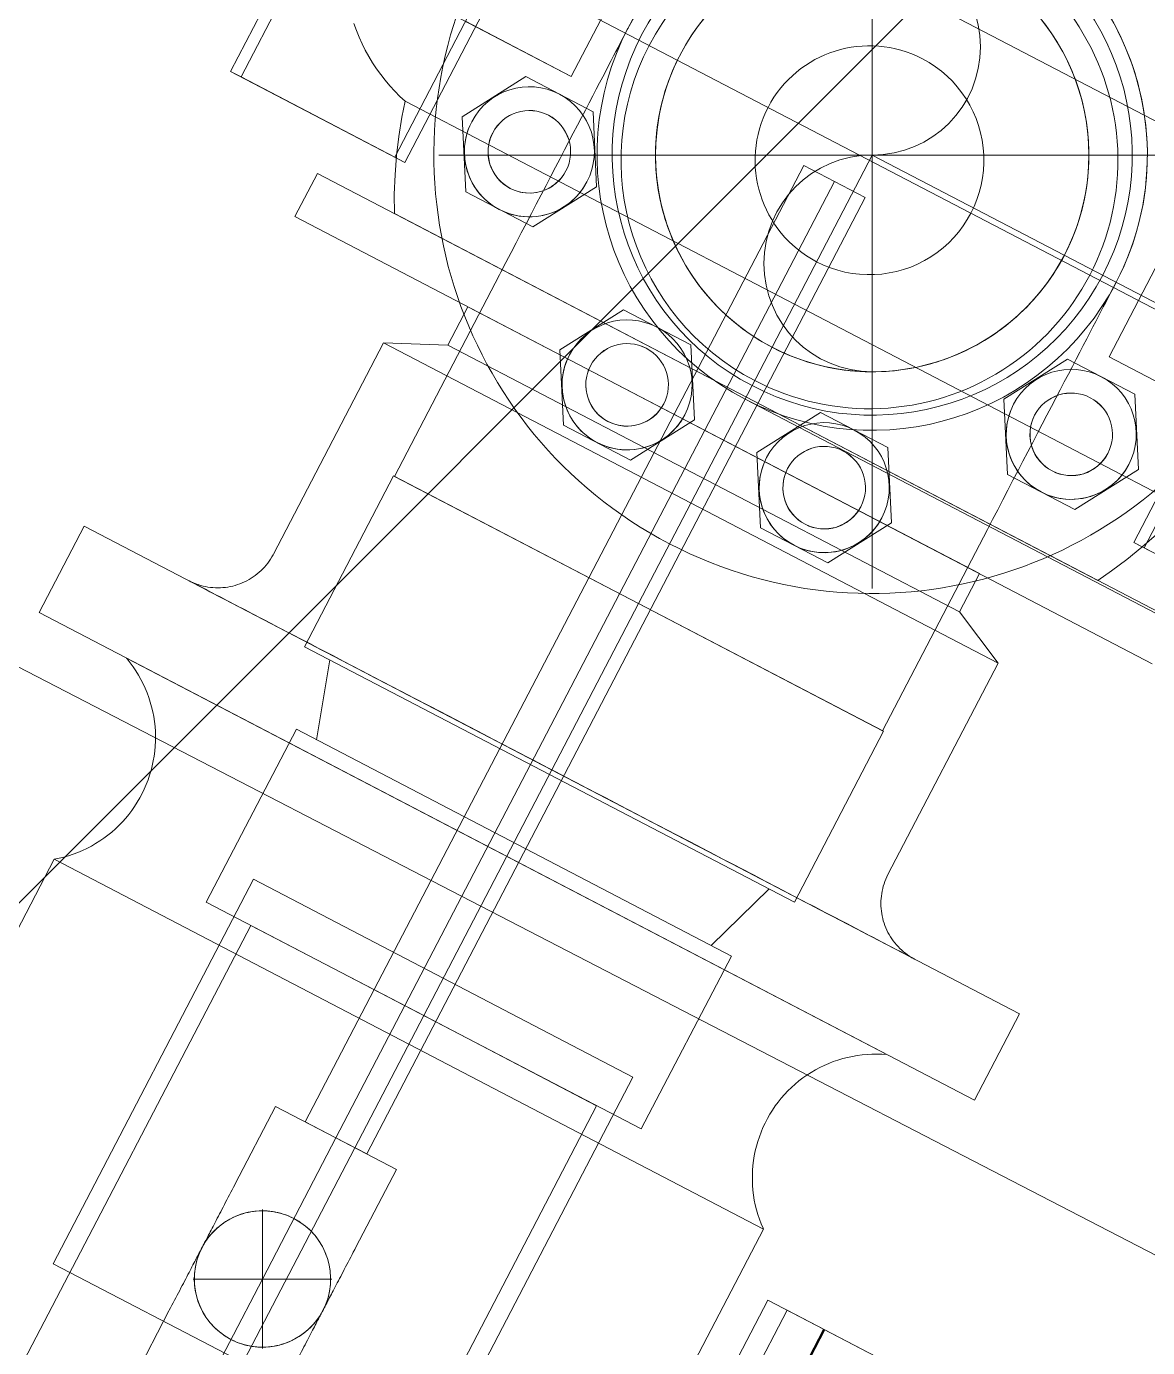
# Model space of a CAD drawing. Header units: metres. Extents: x -207 to 292, y -187 to 169.
# Drawn here: x -47.8455 to -47.5867, y -120.2408 to -119.936 of the extents above; entities that cross this region are included whole.
import ezdxf

# ---------------------------------------------------------------- set-up
doc = ezdxf.new("R2010")
doc.units = ezdxf.units.M
for name, color, linetype, lineweight in [('A-ROOF-PATT', 7, 'Continuous', 9), ('M-EQPM', 7, 'Continuous', 9), ('P-PIPE', 7, 'Continuous', 9), ('P-PIPE-CNTR', 7, 'Continuous', 9)]:
    doc.layers.add(name, color=color, linetype=linetype, lineweight=lineweight)
doc.layers.add('PR10-ARQ-PL-001-Emplazamiento-C-1_dwg', color=7, linetype='Continuous', lineweight=9, true_color=0x767676)

# ---------------------------------------------------------------- blocks, each defined once
blk = doc.blocks.new('Bomba Centrifuga - Horizontal - Bomba Centrifuga - Horizontal-2291615-PLANTA EMPLAZAMIENTO ACTUALIZADO')
at = {"layer": 'M-EQPM'}
for p, q in [((-0.14022, 0.05), (-0.14022, -0.05)), ((-0.14022, -0.05), (-0.14022, 0.05)), ((-0.1375, 0.05), (-0.1375, -0.05)), ((-0.1375, 0.05), (-0.1375, -0.05)), ((-0.0975, 0.05), (-0.0975, -0.05)), ((-0.0975, 0.05), (-0.0975, -0.05)), ((-0.09483, 0.05), (-0.09483, -0.05)), ((-0.09483, 0.05), (-0.09483, -0.05)), ((0.09483, -0.05), (0.09483, 0.05)), ((0.09483, -0.05), (0.09483, 0.05)), ((0.0975, -0.05), (0.0975, 0.05)), ((0.0975, -0.05), (0.0975, 0.05)), ((-0.09505, 0.03854), (0.09505, 0.03854)), ((-0.09505, 0.03854), (0.09505, 0.03854)), ((-0.06998, 0.01467), (-0.06998, -0.01467)), ((0.06998, -0.01467), (0.06998, 0.01467)), ((-0.13274, 0), (0.13274, 0)), ((-0.13274, 0), (0.13274, 0)), ((-0.06998, -0.01467), (-0.11334, -0.01467)), ((-0.0975, -0.01467), (-0.06998, -0.01467)), ((0.11334, -0.01467), (0.06998, -0.01467)), ((0.06998, -0.01467), (0.0975, -0.01467)), ((-0.07926, -0.01956), (-0.08801, -0.03456)), ((-0.08801, -0.03456), (-0.07926, -0.01956)), ((-0.07926, -0.01956), (-0.08801, -0.03456)), ((-0.08801, -0.03456), (-0.07926, -0.01956)), ((-0.06176, -0.01956), (-0.07926, -0.01956)), ((-0.07926, -0.01956), (-0.06176, -0.01956)), ((-0.06176, -0.01956), (-0.07926, -0.01956)), ((-0.07926, -0.01956), (-0.06176, -0.01956)), ((-0.05301, -0.03456), (-0.06176, -0.01956)), ((-0.06176, -0.01956), (-0.05301, -0.03456)), ((-0.05301, -0.03456), (-0.06176, -0.01956)), ((-0.06176, -0.01956), (-0.05301, -0.03456)), ((0.06176, -0.01956), (0.05301, -0.03456)), ((0.05301, -0.03456), (0.06176, -0.01956)), ((0.06176, -0.01956), (0.05301, -0.03456)), ((0.05301, -0.03456), (0.06176, -0.01956)), ((0.07926, -0.01956), (0.06176, -0.01956)), ((0.06176, -0.01956), (0.07926, -0.01956)), ((0.07926, -0.01956), (0.06176, -0.01956)), ((0.06176, -0.01956), (0.07926, -0.01956)), ((0.08801, -0.03456), (0.07926, -0.01956)), ((0.07926, -0.01956), (0.08801, -0.03456)), ((0.08801, -0.03456), (0.07926, -0.01956)), ((0.07926, -0.01956), (0.08801, -0.03456)), ((-0.08801, -0.03456), (-0.07926, -0.04956)), ((-0.07926, -0.04956), (-0.08801, -0.03456)), ((-0.08801, -0.03456), (-0.07926, -0.04956)), ((-0.07926, -0.04956), (-0.08801, -0.03456)), ((-0.06176, -0.04956), (-0.05301, -0.03456)), ((-0.05301, -0.03456), (-0.06176, -0.04956)), ((-0.06176, -0.04956), (-0.05301, -0.03456)), ((-0.05301, -0.03456), (-0.06176, -0.04956)), ((0.05301, -0.03456), (0.06176, -0.04956)), ((0.06176, -0.04956), (0.05301, -0.03456)), ((0.05301, -0.03456), (0.06176, -0.04956)), ((0.06176, -0.04956), (0.05301, -0.03456)), ((0.07926, -0.04956), (0.08801, -0.03456)), ((0.08801, -0.03456), (0.07926, -0.04956)), ((0.07926, -0.04956), (0.08801, -0.03456)), ((0.08801, -0.03456), (0.07926, -0.04956)), ((-0.10131, -0.03746), (0.10131, -0.03746)), ((-0.10131, -0.03746), (0.10131, -0.03746)), ((-0.14022, -0.05), (-0.1375, -0.05)), ((-0.09483, -0.05), (-0.14022, -0.05)), ((-0.1375, -0.05), (-0.0975, -0.05)), ((-0.0975, -0.05), (-0.09483, -0.05)), ((-0.07926, -0.04956), (-0.06176, -0.04956)), ((-0.06176, -0.04956), (-0.07926, -0.04956)), ((-0.07926, -0.04956), (-0.06176, -0.04956)), ((-0.06176, -0.04956), (-0.07926, -0.04956)), ((0.06176, -0.04956), (0.07926, -0.04956)), ((0.07926, -0.04956), (0.06176, -0.04956)), ((0.06176, -0.04956), (0.07926, -0.04956)), ((0.07926, -0.04956), (0.06176, -0.04956)), ((0.14022, -0.05), (0.09483, -0.05)), ((0.09483, -0.05), (0.0975, -0.05)), ((0.0975, -0.05), (0.1375, -0.05)), ((-0.0344, -0.05682), (-0.04315, -0.07182)), ((-0.04315, -0.07182), (-0.0344, -0.05682)), ((-0.0344, -0.05682), (-0.04315, -0.07182)), ((-0.04315, -0.07182), (-0.0344, -0.05682)), ((-0.0169, -0.05682), (-0.0344, -0.05682)), ((-0.0344, -0.05682), (-0.0169, -0.05682)), ((-0.0169, -0.05682), (-0.0344, -0.05682)), ((-0.0344, -0.05682), (-0.0169, -0.05682)), ((-0.00815, -0.07182), (-0.0169, -0.05682)), ((-0.0169, -0.05682), (-0.00815, -0.07182)), ((-0.00815, -0.07182), (-0.0169, -0.05682)), ((-0.0169, -0.05682), (-0.00815, -0.07182)), ((0.0169, -0.05682), (0.00815, -0.07182)), ((0.00815, -0.07182), (0.0169, -0.05682)), ((0.0169, -0.05682), (0.00815, -0.07182)), ((0.00815, -0.07182), (0.0169, -0.05682)), ((0.0344, -0.05682), (0.0169, -0.05682)), ((0.0169, -0.05682), (0.0344, -0.05682)), ((0.0344, -0.05682), (0.0169, -0.05682)), ((0.0169, -0.05682), (0.0344, -0.05682)), ((0.04315, -0.07182), (0.0344, -0.05682)), ((0.0344, -0.05682), (0.04315, -0.07182)), ((0.04315, -0.07182), (0.0344, -0.05682)), ((0.0344, -0.05682), (0.04315, -0.07182)), ((-0.11156, -0.06158), (-0.11156, -0.07283)), ((-0.11156, -0.06158), (0.11156, -0.06158)), ((-0.11156, -0.06158), (0.11156, -0.06158)), ((-0.09156, -0.06158), (0.09156, -0.06158)), ((-0.09156, -0.06158), (0.09156, -0.06158)), ((-0.11156, -0.07283), (0.11156, -0.07283)), ((-0.11156, -0.07283), (0.11156, -0.07283)), ((-0.06656, -0.07283), (-0.06656, -0.08283)), ((-0.06656, -0.07283), (0.06656, -0.07283)), ((-0.06656, -0.07283), (0.06656, -0.07283)), ((-0.04315, -0.07182), (-0.0344, -0.08682)), ((-0.0344, -0.08682), (-0.04315, -0.07182)), ((-0.04315, -0.07182), (-0.0344, -0.08682)), ((-0.0344, -0.08682), (-0.04315, -0.07182)), ((-0.0169, -0.08682), (-0.00815, -0.07182)), ((-0.00815, -0.07182), (-0.0169, -0.08682)), ((-0.0169, -0.08682), (-0.00815, -0.07182)), ((-0.00815, -0.07182), (-0.0169, -0.08682)), ((0.00815, -0.07182), (0.0169, -0.08682)), ((0.0169, -0.08682), (0.00815, -0.07182)), ((0.00815, -0.07182), (0.0169, -0.08682)), ((0.0169, -0.08682), (0.00815, -0.07182)), ((0.0344, -0.08682), (0.04315, -0.07182)), ((0.04315, -0.07182), (0.0344, -0.08682)), ((0.0344, -0.08682), (0.04315, -0.07182)), ((0.04315, -0.07182), (0.0344, -0.08682)), ((0.06656, -0.08283), (0.06656, -0.07283)), ((-0.06656, -0.08283), (-0.07996, -0.08918)), ((-0.06656, -0.08283), (0.06656, -0.08283)), ((-0.06656, -0.08283), (0.06656, -0.08283)), ((0.07996, -0.08918), (0.06656, -0.08283)), ((-0.0344, -0.08682), (-0.0169, -0.08682)), ((-0.0169, -0.08682), (-0.0344, -0.08682)), ((-0.0344, -0.08682), (-0.0169, -0.08682)), ((-0.0169, -0.08682), (-0.0344, -0.08682)), ((0.0169, -0.08682), (0.0344, -0.08682)), ((0.0344, -0.08682), (0.0169, -0.08682)), ((0.0169, -0.08682), (0.0344, -0.08682)), ((0.0344, -0.08682), (0.0169, -0.08682)), ((-0.07996, -0.08918), (-0.07996, -0.14418)), ((-0.07996, -0.08918), (0.07996, -0.08918)), ((-0.07996, -0.08918), (0.07996, -0.08918)), ((0.07996, -0.14418), (0.07996, -0.08918)), ((-0.12172, -0.15862), (-0.12172, -0.18112)), ((-0.12172, -0.15862), (0.12172, -0.15862)), ((-0.12172, -0.15862), (0.12172, -0.15862)), ((0.12172, -0.18112), (0.12172, -0.15862)), ((-0.12172, -0.18112), (0.12172, -0.18112)), ((-0.12172, -0.18112), (0.12172, -0.18112)), ((-0.09891, -0.18112), (0.09891, -0.18112)), ((-0.09891, -0.18112), (0.09891, -0.18112)), ((0, -0.21283), (-0.04937, -0.21283)), ((-0.04937, -0.21283), (-0.04937, -0.31283)), ((-0.04937, -0.31283), (-0.04937, -0.21283)), ((-0.04937, -0.21283), (0, -0.21283)), ((0.04937, -0.21283), (0, -0.21283)), ((0, -0.21283), (0.04937, -0.21283)), ((0.04937, -0.31283), (0.04937, -0.21283)), ((0.04937, -0.21283), (0.04937, -0.31283)), ((-0.09229, -0.22998), (-0.09229, -0.41498)), ((-0.09229, -0.22998), (0.09229, -0.22998)), ((-0.09229, -0.22998), (0.09229, -0.22998)), ((0.09229, -0.41498), (0.09229, -0.22998)), ((-0.04937, -0.31283), (0, -0.31283)), ((0, -0.31283), (-0.04937, -0.31283))]:
    blk.add_line(p, q, dxfattribs=at)
at = {"layer": 'M-EQPM', "flags": 128}
for points in [[(-0.10131, -0.03746), (-0.10292, -0.03702), (-0.10451, -0.03651), (-0.10609, -0.03594), (-0.10763, -0.03531), (-0.10915, -0.03462), (-0.11064, -0.03387), (-0.1121, -0.03306), (-0.11353, -0.03219), (-0.11492, -0.03126), (-0.11627, -0.03028), (-0.11758, -0.02925), (-0.11885, -0.02816), (-0.12008, -0.02703)], [(-0.09156, -0.06158), (-0.09363, -0.05762), (-0.09553, -0.05359), (-0.09727, -0.04949), (-0.09884, -0.04532), (-0.10025, -0.04109), (-0.10131, -0.03746)], [(0.10131, -0.03746), (0.10005, -0.04173), (0.09862, -0.04595), (0.09702, -0.05011), (0.09525, -0.05421), (0.09333, -0.05822), (0.09156, -0.06158)], [(-0.09441, -0.15862), (-0.09383, -0.15861), (-0.09325, -0.15858), (-0.09268, -0.15852), (-0.09211, -0.15844), (-0.09154, -0.15834), (-0.09098, -0.15821), (-0.09042, -0.15806), (-0.08986, -0.15789), (-0.08932, -0.1577), (-0.08878, -0.15748), (-0.08826, -0.15725), (-0.08774, -0.15699), (-0.08723, -0.15672), (-0.08674, -0.15642), (-0.08625, -0.1561), (-0.08578, -0.15577), (-0.08533, -0.15541), (-0.08488, -0.15504), (-0.08446, -0.15465), (-0.08405, -0.15424), (-0.08365, -0.15382), (-0.08328, -0.15338), (-0.08292, -0.15293), (-0.08258, -0.15246), (-0.08225, -0.15198), (-0.08195, -0.15149), (-0.08167, -0.15099), (-0.08141, -0.15047), (-0.08117, -0.14995), (-0.08095, -0.14941), (-0.08075, -0.14887), (-0.08057, -0.14832), (-0.08042, -0.14776), (-0.08028, -0.1472), (-0.08017, -0.14663), (-0.08009, -0.14606), (-0.08002, -0.14549), (-0.07998, -0.14491), (-0.07996, -0.14434), (-0.07996, -0.14418)], [(0.07996, -0.14418), (0.07997, -0.14476), (0.08001, -0.14533), (0.08007, -0.14591), (0.08015, -0.14648), (0.08025, -0.14705), (0.08038, -0.14761), (0.08053, -0.14817), (0.0807, -0.14872), (0.08089, -0.14927), (0.0811, -0.1498), (0.08134, -0.15033), (0.0816, -0.15085), (0.08187, -0.15136), (0.08217, -0.15185), (0.08249, -0.15234), (0.08282, -0.15281), (0.08318, -0.15326), (0.08355, -0.1537), (0.08394, -0.15413), (0.08434, -0.15454), (0.08477, -0.15494), (0.0852, -0.15531), (0.08566, -0.15567), (0.08612, -0.15601), (0.0866, -0.15633), (0.0871, -0.15664), (0.0876, -0.15692), (0.08812, -0.15718), (0.08864, -0.15742), (0.08917, -0.15764), (0.08972, -0.15784), (0.09027, -0.15802), (0.09082, -0.15817), (0.09139, -0.1583), (0.09195, -0.15841), (0.09252, -0.1585), (0.0931, -0.15856), (0.09368, -0.15861), (0.09425, -0.15862), (0.09441, -0.15862)], [(0.09441, -0.15862), (0.09433, -0.15862), (0.09411, -0.15862), (0.09373, -0.15862), (0.0932, -0.15862), (0.09253, -0.15862), (0.0917, -0.15862), (0.09073, -0.15862), (0.08962, -0.15862), (0.08836, -0.15862), (0.08696, -0.15862), (0.08542, -0.15862), (0.08374, -0.15862), (0.08193, -0.15862), (0.07999, -0.15862), (0.07792, -0.15862), (0.07572, -0.15862), (0.07341, -0.15862), (0.07098, -0.15862), (0.06843, -0.15862), (0.06578, -0.15862), (0.06301, -0.15862), (0.06015, -0.15862), (0.05719, -0.15862), (0.05415, -0.15862), (0.05101, -0.15862), (0.04779, -0.15862), (0.0445, -0.15862), (0.04113, -0.15862), (0.0377, -0.15862), (0.03421, -0.15862), (0.03066, -0.15862), (0.02707, -0.15862), (0.02343, -0.15862), (0.01975, -0.15862), (0.01605, -0.15862), (0.01231, -0.15862), (0.00856, -0.15862), (0.00479, -0.15862), (0.00102, -0.15862), (-0.00276, -0.15862), (-0.00653, -0.15862), (-0.01029, -0.15862), (-0.01403, -0.15862), (-0.01776, -0.15862), (-0.02145, -0.15862), (-0.02511, -0.15862), (-0.02873, -0.15862), (-0.0323, -0.15862), (-0.03582, -0.15862), (-0.03929, -0.15862), (-0.04269, -0.15862), (-0.04602, -0.15862), (-0.04928, -0.15862), (-0.05246, -0.15862), (-0.05556, -0.15862), (-0.05857, -0.15862), (-0.06148, -0.15862), (-0.0643, -0.15862), (-0.06701, -0.15862), (-0.06962, -0.15862), (-0.07211, -0.15862), (-0.07449, -0.15862), (-0.07675, -0.15862), (-0.07889, -0.15862), (-0.0809, -0.15862), (-0.08278, -0.15862), (-0.08453, -0.15862), (-0.08614, -0.15862), (-0.08762, -0.15862), (-0.08895, -0.15862), (-0.09015, -0.15862), (-0.0912, -0.15862), (-0.0921, -0.15862), (-0.09286, -0.15862), (-0.09346, -0.15862), (-0.09392, -0.15862), (-0.09423, -0.15862), (-0.09439, -0.15862), (-0.09441, -0.15862)], [(-0.09441, -0.15862), (-0.09433, -0.15862), (-0.09411, -0.15862), (-0.09373, -0.15862), (-0.0932, -0.15862), (-0.09253, -0.15862), (-0.0917, -0.15862), (-0.09073, -0.15862), (-0.08962, -0.15862), (-0.08836, -0.15862), (-0.08696, -0.15862), (-0.08542, -0.15862), (-0.08374, -0.15862), (-0.08193, -0.15862), (-0.07999, -0.15862), (-0.07792, -0.15862), (-0.07572, -0.15862), (-0.07341, -0.15862), (-0.07098, -0.15862), (-0.06843, -0.15862), (-0.06578, -0.15862), (-0.06301, -0.15862), (-0.06015, -0.15862), (-0.05719, -0.15862), (-0.05415, -0.15862), (-0.05101, -0.15862), (-0.04779, -0.15862), (-0.0445, -0.15862), (-0.04113, -0.15862), (-0.0377, -0.15862), (-0.03421, -0.15862), (-0.03066, -0.15862), (-0.02707, -0.15862), (-0.02343, -0.15862), (-0.01975, -0.15862), (-0.01605, -0.15862), (-0.01231, -0.15862), (-0.00856, -0.15862), (-0.00479, -0.15862), (-0.00102, -0.15862), (0.00276, -0.15862), (0.00653, -0.15862), (0.01029, -0.15862), (0.01403, -0.15862), (0.01776, -0.15862), (0.02145, -0.15862), (0.02511, -0.15862), (0.02873, -0.15862), (0.0323, -0.15862), (0.03582, -0.15862), (0.03929, -0.15862), (0.04269, -0.15862), (0.04602, -0.15862), (0.04928, -0.15862), (0.05246, -0.15862), (0.05556, -0.15862), (0.05857, -0.15862), (0.06148, -0.15862), (0.0643, -0.15862), (0.06701, -0.15862), (0.06962, -0.15862), (0.07211, -0.15862), (0.07449, -0.15862), (0.07675, -0.15862), (0.07889, -0.15862), (0.0809, -0.15862), (0.08278, -0.15862), (0.08453, -0.15862), (0.08614, -0.15862), (0.08762, -0.15862), (0.08895, -0.15862), (0.09015, -0.15862), (0.0912, -0.15862), (0.0921, -0.15862), (0.09286, -0.15862), (0.09346, -0.15862), (0.09392, -0.15862), (0.09423, -0.15862), (0.09439, -0.15862), (0.09441, -0.15862)], [(-0.09229, -0.22998), (-0.0914, -0.22926), (-0.09055, -0.22851), (-0.08972, -0.22772), (-0.08893, -0.2269), (-0.08817, -0.22605), (-0.08744, -0.22517), (-0.08675, -0.22426), (-0.0861, -0.22332), (-0.08549, -0.22236), (-0.08491, -0.22138), (-0.08438, -0.22037), (-0.08388, -0.21934), (-0.08343, -0.21829), (-0.08302, -0.21723), (-0.08265, -0.21615), (-0.08232, -0.21506), (-0.08204, -0.21395), (-0.08181, -0.21283), (-0.08161, -0.21171), (-0.08147, -0.21058), (-0.08137, -0.20944), (-0.08131, -0.2083), (-0.0813, -0.20716), (-0.08134, -0.20602), (-0.08142, -0.20488), (-0.08155, -0.20375), (-0.08172, -0.20262), (-0.08194, -0.2015), (-0.0822, -0.20039), (-0.0825, -0.19929), (-0.08285, -0.1982), (-0.08325, -0.19713), (-0.08368, -0.19607), (-0.08416, -0.19504), (-0.08468, -0.19402), (-0.08523, -0.19303), (-0.08583, -0.19205), (-0.08647, -0.19111), (-0.08714, -0.19019), (-0.08785, -0.18929), (-0.0886, -0.18843), (-0.08938, -0.18759), (-0.09019, -0.18679), (-0.09103, -0.18602), (-0.0919, -0.18529), (-0.09281, -0.18459), (-0.09374, -0.18393), (-0.09469, -0.1833), (-0.09567, -0.18272), (-0.09667, -0.18217), (-0.09769, -0.18166), (-0.09874, -0.1812), (-0.09891, -0.18112)], [(0.09891, -0.18112), (0.09787, -0.18158), (0.09684, -0.18208), (0.09584, -0.18262), (0.09485, -0.1832), (0.0939, -0.18382), (0.09296, -0.18447), (0.09206, -0.18517), (0.09118, -0.1859), (0.09033, -0.18666), (0.08951, -0.18746), (0.08873, -0.18828), (0.08798, -0.18914), (0.08726, -0.19003), (0.08658, -0.19095), (0.08594, -0.19189), (0.08533, -0.19286), (0.08477, -0.19385), (0.08424, -0.19486), (0.08376, -0.1959), (0.08332, -0.19695), (0.08292, -0.19802), (0.08256, -0.1991), (0.08225, -0.2002), (0.08198, -0.20131), (0.08175, -0.20243), (0.08157, -0.20355), (0.08144, -0.20469), (0.08135, -0.20583), (0.0813, -0.20697), (0.08131, -0.20811), (0.08135, -0.20925), (0.08145, -0.21038), (0.08159, -0.21152), (0.08177, -0.21264), (0.082, -0.21376), (0.08227, -0.21487), (0.08259, -0.21597), (0.08295, -0.21705), (0.08335, -0.21811), (0.0838, -0.21917), (0.08429, -0.2202), (0.08482, -0.22121), (0.08539, -0.2222), (0.08599, -0.22316), (0.08664, -0.2241), (0.08732, -0.22502), (0.08804, -0.2259), (0.0888, -0.22676), (0.08958, -0.22759), (0.0904, -0.22838), (0.09126, -0.22914), (0.09214, -0.22987), (0.09229, -0.22998)]]:
    blk.add_lwpolyline(points, dxfattribs=at)
at = {"layer": 'M-EQPM'}
for centre, radius, start, end in [((0, 0.00135), 0.10114, 360, 180), ((0, 0.00135), 0.10114, 0, 180), ((0, 0.00135), 0.10114, 360, 180), ((0, 0.00135), 0.10114, 0, 180), ((0, 0.00135), 0.06, 360, 180), ((0, 0.00135), 0.06, 0, 180), ((0, 0.00135), 0.06, 360, 180), ((0, 0.00135), 0.06, 0, 180), ((0, 0), 0.05733, 90, 270), ((0, 0), 0.05733, 270, 90), ((0, 0.00135), 0.05, 360, 180), ((0, 0.00135), 0.05, 0, 180), ((0, 0.00135), 0.05, 0, 180), ((0, 0.00135), 0.05, 0, 180), ((0, 0.00135), 0.05, 0, 180), ((0, 0.00135), 0.05, 0, 180), ((0, 0), 0.0264, 90, 270), ((0, 0), 0.0264, 270, 90), ((0, 0.00135), 0.10114, 180, 360), ((0, 0.00135), 0.10114, 180, 360), ((0, 0.00135), 0.10114, 180, 360), ((0, 0.00135), 0.10114, 180, 360), ((0, 0.00135), 0.06, 180, 360), ((0, 0.00135), 0.06, 180, 360), ((0, 0.00135), 0.06, 180, 360), ((0, 0.00135), 0.06, 180, 360), ((0, 0.00135), 0.05, 180, 360), ((0, 0.00135), 0.05, 180, 360), ((0, 0.00135), 0.05, 180, 0), ((0, 0.00135), 0.05, 180, 360), ((0, 0.00135), 0.05, 180, 0), ((0, 0.00135), 0.05, 180, 360), ((-0.07051, -0.03456), 0.015, 0, 180), ((-0.07051, -0.03456), 0.015, 0, 180), ((0.07051, -0.03456), 0.015, 0, 180), ((0.07051, -0.03456), 0.015, 0, 180), ((-0.07051, -0.03456), 0.00952, 0, 180), ((-0.07051, -0.03456), 0.00953, 0, 180), ((-0.07051, -0.03456), 0.00953, 0, 180), ((-0.07051, -0.03456), 0.00952, 0, 180), ((-0.07051, -0.03456), 0.00952, 0, 180), ((-0.07051, -0.03456), 0.00953, 0, 180), ((-0.07051, -0.03456), 0.00952, 0, 180), ((-0.07051, -0.03456), 0.00953, 0, 180), ((0.07051, -0.03456), 0.00952, 0, 180), ((0.07051, -0.03456), 0.00953, 0, 180), ((0.07051, -0.03456), 0.00953, 0, 180), ((0.07051, -0.03456), 0.00952, 0, 180), ((0.07051, -0.03456), 0.00952, 0, 180), ((0.07051, -0.03456), 0.00953, 0, 180), ((0.07051, -0.03456), 0.00952, 0, 180), ((0.07051, -0.03456), 0.00953, 0, 180), ((-0.07051, -0.03456), 0.015, 180, 0), ((-0.07051, -0.03456), 0.015, 180, 360), ((-0.07051, -0.03456), 0.00952, 180, 0), ((-0.07051, -0.03456), 0.00953, 180, 360), ((-0.07051, -0.03456), 0.00953, 180, 360), ((-0.07051, -0.03456), 0.00952, 180, 360), ((-0.07051, -0.03456), 0.00952, 180, 0), ((-0.07051, -0.03456), 0.00953, 180, 360), ((-0.07051, -0.03456), 0.00952, 180, 360), ((-0.07051, -0.03456), 0.00953, 180, 360), ((0.07051, -0.03456), 0.015, 180, 0), ((0.07051, -0.03456), 0.015, 180, 360), ((0.07051, -0.03456), 0.00952, 180, 0), ((0.07051, -0.03456), 0.00953, 180, 360), ((0.07051, -0.03456), 0.00953, 180, 360), ((0.07051, -0.03456), 0.00952, 180, 360), ((0.07051, -0.03456), 0.00952, 180, 0), ((0.07051, -0.03456), 0.00953, 180, 360), ((0.07051, -0.03456), 0.00952, 180, 360), ((0.07051, -0.03456), 0.00953, 180, 360), ((-0.02565, -0.07182), 0.015, 0, 180), ((-0.02565, -0.07182), 0.015, 0, 180), ((0.02565, -0.07182), 0.015, 0, 180), ((0.02565, -0.07182), 0.015, 0, 180), ((-0.02565, -0.07182), 0.00952, 0, 180), ((-0.02565, -0.07182), 0.00953, 0, 180), ((-0.02565, -0.07182), 0.00953, 0, 180), ((-0.02565, -0.07182), 0.00952, 0, 180), ((-0.02565, -0.07182), 0.00952, 0, 180), ((-0.02565, -0.07182), 0.00953, 0, 180), ((-0.02565, -0.07182), 0.00952, 0, 180), ((-0.02565, -0.07182), 0.00953, 360, 180), ((0.02565, -0.07182), 0.00952, 0, 180), ((0.02565, -0.07182), 0.00953, 0, 180), ((0.02565, -0.07182), 0.00953, 0, 180), ((0.02565, -0.07182), 0.00952, 0, 180), ((0.02565, -0.07182), 0.00952, 0, 180), ((0.02565, -0.07182), 0.00953, 0, 180), ((0.02565, -0.07182), 0.00952, 0, 180), ((0.02565, -0.07182), 0.00953, 360, 180), ((-0.02565, -0.07182), 0.015, 180, 0), ((-0.02565, -0.07182), 0.015, 180, 360), ((-0.02565, -0.07182), 0.00952, 180, 0), ((-0.02565, -0.07182), 0.00953, 180, 360), ((-0.02565, -0.07182), 0.00953, 180, 360), ((-0.02565, -0.07182), 0.00952, 180, 360), ((-0.02565, -0.07182), 0.00952, 180, 0), ((-0.02565, -0.07182), 0.00953, 180, 360), ((-0.02565, -0.07182), 0.00952, 180, 360), ((-0.02565, -0.07182), 0.00953, 180, 360), ((0.02565, -0.07182), 0.015, 180, 0), ((0.02565, -0.07182), 0.015, 180, 360), ((0.02565, -0.07182), 0.00952, 180, 0), ((0.02565, -0.07182), 0.00952, 180, 360), ((0.02565, -0.07182), 0.00953, 180, 360), ((0.02565, -0.07182), 0.00952, 180, 360), ((0.02565, -0.07182), 0.00952, 180, 0), ((0.02565, -0.07182), 0.00953, 180, 360), ((0.02565, -0.07182), 0.00952, 180, 360), ((0.02565, -0.07182), 0.00953, 180, 360)]:
    blk.add_arc(centre, radius, start, end, dxfattribs=at)
blk = doc.blocks.new('HDPE - Codo - Codo-2285871-PLANTA EMPLAZAMIENTO ACTUALIZADO')
at = {"layer": 'P-PIPE'}
for p, q in [((-47.7363, -119.99336), (-47.76052, -120.03982)), ((-47.76052, -120.03982), (-47.70421, -120.06918)), ((-47.6479, -120.09853), (-47.62368, -120.05206)), ((-47.70421, -120.06918), (-47.6479, -120.09853))]:
    blk.add_line(p, q, dxfattribs=at)
at = {"layer": 'P-PIPE', "flags": 128}
for points in [[(-47.70658, -119.93634), (-47.7066, -119.93639), (-47.70667, -119.93653), (-47.70679, -119.93675), (-47.70696, -119.93707), (-47.70717, -119.93748), (-47.70743, -119.93798), (-47.70774, -119.93857), (-47.70809, -119.93924), (-47.70848, -119.94), (-47.70892, -119.94085), (-47.70941, -119.94178), (-47.70994, -119.94279), (-47.71051, -119.94388), (-47.71112, -119.94505), (-47.71177, -119.9463), (-47.71246, -119.94763), (-47.71319, -119.94903), (-47.71395, -119.9505), (-47.71476, -119.95203), (-47.71559, -119.95364), (-47.71646, -119.9553), (-47.71736, -119.95703), (-47.71829, -119.95882), (-47.71925, -119.96066), (-47.72024, -119.96255), (-47.72125, -119.9645), (-47.72229, -119.96649), (-47.72335, -119.96852), (-47.72443, -119.97059), (-47.72553, -119.9727), (-47.72665, -119.97484), (-47.72778, -119.97701), (-47.72892, -119.97921), (-47.73008, -119.98143), (-47.73125, -119.98367), (-47.73242, -119.98592), (-47.7336, -119.98819), (-47.73479, -119.99046), (-47.73598, -119.99274), (-47.7363, -119.99336)], [(-47.62368, -120.05206), (-47.62249, -120.04978), (-47.6213, -120.04751), (-47.62012, -120.04524), (-47.61895, -120.04298), (-47.61778, -120.04074), (-47.61662, -120.03851), (-47.61547, -120.03631), (-47.61433, -120.03413), (-47.61321, -120.03198), (-47.61211, -120.02986), (-47.61102, -120.02778), (-47.60996, -120.02573), (-47.60891, -120.02373), (-47.60789, -120.02178), (-47.6069, -120.01987), (-47.60593, -120.01801), (-47.60499, -120.01621), (-47.60408, -120.01447), (-47.60321, -120.01278), (-47.60236, -120.01116), (-47.60155, -120.00961), (-47.60077, -120.00812), (-47.60004, -120.0067), (-47.59933, -120.00536), (-47.59867, -120.00409), (-47.59805, -120.00289), (-47.59747, -120.00178), (-47.59693, -120.00074), (-47.59643, -119.99979), (-47.59598, -119.99892), (-47.59557, -119.99814), (-47.59521, -119.99744), (-47.59489, -119.99683), (-47.59462, -119.99631), (-47.59439, -119.99588), (-47.59421, -119.99554), (-47.59408, -119.99528), (-47.594, -119.99512), (-47.59396, -119.99505)]]:
    blk.add_lwpolyline(points, dxfattribs=at)
at = {"layer": 'P-PIPE'}
for start, end in [(62.4684, 242.4684), (242.4684, 62.4684)]:
    blk.add_arc((-47.65027, -119.9657), 0.0635, start, end, dxfattribs=at)
blk = doc.blocks.new('Valvula con brida - Estandar - Valvula con brida - Estandar-V44-PLANTA EMPLAZAMIENTO ACTUALIZADO')
at = {"layer": 'P-PIPE'}
for p, q in [((-47.67433, -120.22987), (-47.68315, -120.24677)), ((-47.6699, -120.23218), (-47.67871, -120.24908)), ((-47.66133, -120.23664), (-47.67433, -120.22987)), ((-47.6699, -120.23218), (-47.66119, -120.23672)), ((-47.6699, -120.23218), (-47.66147, -120.23657)), ((-47.66147, -120.23657), (-47.67028, -120.25348)), ((-47.66133, -120.23664), (-47.67014, -120.25355)), ((-47.66133, -120.23664), (-47.67014, -120.25355)), ((-47.67, -120.25362), (-47.66119, -120.23672)), ((-47.66147, -120.23657), (-47.61866, -120.25889)), ((-47.45027, -120.34666), (-47.66133, -120.23664)), ((-47.66133, -120.23664), (-47.45208, -120.34572)), ((-47.61985, -120.25827), (-47.66119, -120.23672))]:
    blk.add_line(p, q, dxfattribs=at)
blk = doc.blocks.new('HDPE - Codo - Codo-2292213-PLANTA EMPLAZAMIENTO ACTUALIZADO')
at = {"layer": 'P-PIPE'}
for p, q in [((-47.81256, -120.23239), (-47.8219, -120.2503)), ((-47.79401, -120.26484), (-47.78467, -120.24693)), ((-47.8219, -120.2503), (-47.80795, -120.25757)), ((-47.80795, -120.25757), (-47.79401, -120.26484))]:
    blk.add_line(p, q, dxfattribs=at)
at = {"layer": 'P-PIPE', "flags": 128}
for points in [[(-47.80493, -120.21775), (-47.80495, -120.21779), (-47.80498, -120.21785), (-47.80502, -120.21793), (-47.80508, -120.21803), (-47.80514, -120.21816), (-47.80522, -120.21831), (-47.80531, -120.21849), (-47.80541, -120.21868), (-47.80553, -120.2189), (-47.80565, -120.21914), (-47.80579, -120.2194), (-47.80593, -120.21968), (-47.80609, -120.21998), (-47.80626, -120.2203), (-47.80644, -120.22064), (-47.80662, -120.221), (-47.80682, -120.22138), (-47.80703, -120.22177), (-47.80724, -120.22219), (-47.80746, -120.22261), (-47.8077, -120.22306), (-47.80793, -120.22352), (-47.80818, -120.22399), (-47.80843, -120.22448), (-47.8087, -120.22498), (-47.80896, -120.22549), (-47.80923, -120.22601), (-47.80951, -120.22654), (-47.80979, -120.22708), (-47.81008, -120.22763), (-47.81037, -120.22819), (-47.81067, -120.22876), (-47.81096, -120.22933), (-47.81126, -120.2299), (-47.81156, -120.23048), (-47.81187, -120.23106), (-47.81217, -120.23165), (-47.81248, -120.23223), (-47.81256, -120.23239)], [(-47.78467, -120.24693), (-47.78436, -120.24634), (-47.78406, -120.24576), (-47.78376, -120.24518), (-47.78345, -120.2446), (-47.78315, -120.24402), (-47.78286, -120.24345), (-47.78256, -120.24288), (-47.78227, -120.24232), (-47.78198, -120.24177), (-47.7817, -120.24123), (-47.78142, -120.24069), (-47.78114, -120.24017), (-47.78088, -120.23965), (-47.78061, -120.23915), (-47.78036, -120.23866), (-47.78011, -120.23818), (-47.77987, -120.23772), (-47.77964, -120.23727), (-47.77941, -120.23684), (-47.77919, -120.23642), (-47.77898, -120.23602), (-47.77878, -120.23564), (-47.77859, -120.23528), (-47.77841, -120.23493), (-47.77824, -120.2346), (-47.77808, -120.2343), (-47.77794, -120.23401), (-47.7778, -120.23374), (-47.77767, -120.2335), (-47.77755, -120.23328), (-47.77745, -120.23308), (-47.77735, -120.2329), (-47.77727, -120.23274), (-47.7772, -120.23261), (-47.77715, -120.23249), (-47.7771, -120.23241), (-47.77707, -120.23234), (-47.77704, -120.2323), (-47.77703, -120.23228)]]:
    blk.add_lwpolyline(points, dxfattribs=at)
at = {"layer": 'P-PIPE'}
for start, end in [(62.4684, 242.4684), (242.4684, 62.4684)]:
    blk.add_arc((-47.79098, -120.22501), 0.01573, start, end, dxfattribs=at)
blk = doc.blocks.new('HDPE - Codo - Codo-V46-PLANTA EMPLAZAMIENTO ACTUALIZADO')
at = {"layer": 'P-PIPE'}
for p, q in [((-47.78795, -120.18518), (-47.79729, -120.20309)), ((-47.77401, -120.19245), (-47.78795, -120.18518)), ((-47.76006, -120.19972), (-47.77401, -120.19245)), ((-47.7694, -120.21763), (-47.76006, -120.19972))]:
    blk.add_line(p, q, dxfattribs=at)
at = {"layer": 'P-PIPE', "flags": 128}
for points in [[(-47.80492, -120.21773), (-47.8049, -120.2177), (-47.80487, -120.21764), (-47.80483, -120.21756), (-47.80477, -120.21745), (-47.80471, -120.21732), (-47.80463, -120.21717), (-47.80454, -120.217), (-47.80444, -120.2168), (-47.80432, -120.21659), (-47.8042, -120.21635), (-47.80406, -120.21609), (-47.80392, -120.21581), (-47.80376, -120.2155), (-47.80359, -120.21518), (-47.80341, -120.21484), (-47.80323, -120.21448), (-47.80303, -120.21411), (-47.80282, -120.21371), (-47.80261, -120.2133), (-47.80239, -120.21287), (-47.80215, -120.21243), (-47.80191, -120.21197), (-47.80167, -120.21149), (-47.80141, -120.21101), (-47.80115, -120.21051), (-47.80089, -120.21), (-47.80062, -120.20948), (-47.80034, -120.20894), (-47.80006, -120.2084), (-47.79977, -120.20785), (-47.79948, -120.20729), (-47.79918, -120.20673), (-47.79889, -120.20616), (-47.79859, -120.20558), (-47.79828, -120.205), (-47.79798, -120.20442), (-47.79768, -120.20384), (-47.79737, -120.20325), (-47.79729, -120.20309)], [(-47.80492, -120.21774), (-47.80462, -120.21719), (-47.8043, -120.21665), (-47.80395, -120.21613), (-47.80359, -120.21561), (-47.8032, -120.21512), (-47.8028, -120.21464), (-47.80237, -120.21417), (-47.80193, -120.21372), (-47.80147, -120.2133), (-47.80099, -120.21289), (-47.8005, -120.2125), (-47.79999, -120.21212), (-47.79947, -120.21177), (-47.79893, -120.21145), (-47.79838, -120.21114), (-47.79782, -120.21085), (-47.79725, -120.21059), (-47.79667, -120.21035), (-47.79608, -120.21014), (-47.79548, -120.20994), (-47.79487, -120.20978), (-47.79426, -120.20963), (-47.79364, -120.20951), (-47.79302, -120.20942), (-47.7924, -120.20935), (-47.79177, -120.20931), (-47.79114, -120.20929), (-47.79051, -120.20929), (-47.78988, -120.20932), (-47.78926, -120.20938), (-47.78863, -120.20946), (-47.78801, -120.20957), (-47.7874, -120.2097), (-47.78679, -120.20985), (-47.78619, -120.21003), (-47.78559, -120.21024), (-47.785, -120.21046), (-47.78443, -120.21072), (-47.78386, -120.21099), (-47.78371, -120.21107)], [(-47.78371, -120.21107), (-47.78316, -120.21137), (-47.78262, -120.21169), (-47.78209, -120.21204), (-47.78158, -120.2124), (-47.78108, -120.21279), (-47.7806, -120.21319), (-47.78014, -120.21362), (-47.77969, -120.21406), (-47.77926, -120.21452), (-47.77885, -120.215), (-47.77846, -120.21549), (-47.77809, -120.216), (-47.77774, -120.21652), (-47.77741, -120.21706), (-47.77711, -120.21761), (-47.77682, -120.21817), (-47.77656, -120.21874), (-47.77632, -120.21932), (-47.7761, -120.21991), (-47.77591, -120.22051), (-47.77574, -120.22112), (-47.7756, -120.22173), (-47.77548, -120.22235), (-47.77539, -120.22297), (-47.77532, -120.22359), (-47.77527, -120.22422), (-47.77525, -120.22485), (-47.77526, -120.22548), (-47.77529, -120.22611), (-47.77535, -120.22673), (-47.77543, -120.22736), (-47.77554, -120.22798), (-47.77567, -120.22859), (-47.77582, -120.2292), (-47.776, -120.2298), (-47.77621, -120.2304), (-47.77643, -120.23099), (-47.77668, -120.23156), (-47.77696, -120.23213), (-47.77703, -120.23228)], [(-47.79825, -120.23896), (-47.7988, -120.23866), (-47.79934, -120.23833), (-47.79987, -120.23799), (-47.80038, -120.23762), (-47.80087, -120.23723), (-47.80136, -120.23683), (-47.80182, -120.2364), (-47.80227, -120.23596), (-47.8027, -120.2355), (-47.80311, -120.23503), (-47.8035, -120.23453), (-47.80387, -120.23402), (-47.80422, -120.2335), (-47.80455, -120.23297), (-47.80485, -120.23242), (-47.80514, -120.23186), (-47.8054, -120.23128), (-47.80564, -120.2307), (-47.80586, -120.23011), (-47.80605, -120.22951), (-47.80622, -120.22891), (-47.80636, -120.22829), (-47.80648, -120.22768), (-47.80657, -120.22705), (-47.80664, -120.22643), (-47.80669, -120.2258), (-47.8067, -120.22517), (-47.8067, -120.22454), (-47.80667, -120.22392), (-47.80661, -120.22329), (-47.80653, -120.22267), (-47.80642, -120.22205), (-47.80629, -120.22143), (-47.80614, -120.22082), (-47.80596, -120.22022), (-47.80575, -120.21962), (-47.80553, -120.21904), (-47.80528, -120.21846), (-47.805, -120.21789), (-47.80492, -120.21774)], [(-47.7694, -120.21763), (-47.7697, -120.21822), (-47.77001, -120.2188), (-47.77031, -120.21939), (-47.77061, -120.21997), (-47.77092, -120.22054), (-47.77121, -120.22111), (-47.77151, -120.22168), (-47.7718, -120.22224), (-47.77209, -120.22279), (-47.77237, -120.22334), (-47.77265, -120.22387), (-47.77292, -120.2244), (-47.77319, -120.22491), (-47.77345, -120.22541), (-47.77371, -120.2259), (-47.77396, -120.22638), (-47.7742, -120.22684), (-47.77443, -120.22729), (-47.77466, -120.22772), (-47.77488, -120.22814), (-47.77508, -120.22854), (-47.77528, -120.22892), (-47.77547, -120.22929), (-47.77565, -120.22963), (-47.77582, -120.22996), (-47.77598, -120.23027), (-47.77613, -120.23055), (-47.77627, -120.23082), (-47.7764, -120.23106), (-47.77652, -120.23129), (-47.77662, -120.23149), (-47.77671, -120.23167), (-47.7768, -120.23182), (-47.77687, -120.23196), (-47.77692, -120.23207), (-47.77697, -120.23216), (-47.777, -120.23222), (-47.77702, -120.23226), (-47.77703, -120.23228)], [(-47.77703, -120.23228), (-47.77734, -120.23283), (-47.77766, -120.23337), (-47.778, -120.2339), (-47.77837, -120.23441), (-47.77876, -120.23491), (-47.77916, -120.23539), (-47.77959, -120.23585), (-47.78003, -120.2363), (-47.78049, -120.23673), (-47.78097, -120.23714), (-47.78146, -120.23753), (-47.78197, -120.2379), (-47.78249, -120.23825), (-47.78303, -120.23858), (-47.78357, -120.23889), (-47.78414, -120.23917), (-47.78471, -120.23943), (-47.78529, -120.23967), (-47.78588, -120.23989), (-47.78648, -120.24008), (-47.78708, -120.24025), (-47.7877, -120.24039), (-47.78831, -120.24051), (-47.78894, -120.2406), (-47.78956, -120.24067), (-47.79019, -120.24072), (-47.79082, -120.24074), (-47.79145, -120.24073), (-47.79207, -120.2407), (-47.7927, -120.24064), (-47.79333, -120.24056), (-47.79395, -120.24046), (-47.79456, -120.24032), (-47.79517, -120.24017), (-47.79577, -120.23999), (-47.79637, -120.23979), (-47.79695, -120.23956), (-47.79753, -120.23931), (-47.7981, -120.23903), (-47.79825, -120.23896)]]:
    blk.add_lwpolyline(points, dxfattribs=at)
at = {"layer": 'P-PIPE'}
for start, end in [(62.4684, 242.4684), (242.4684, 62.4684)]:
    blk.add_arc((-47.79098, -120.22501), 0.01573, start, end, dxfattribs=at)
blk = doc.blocks.new('YADRAN_LASQUEMAS_ARQ_MO_003_ESTANQUE CABECERA_rvt-1-PLANTA EMPLAZAMIENTO ACTUALIZADO')
at = {"layer": 'A-ROOF-PATT', "true_color": 0x008040}
h = blk.add_hatch(dxfattribs=at)
h.set_pattern_fill('FP_31', color=116, style=0, pattern_type=2)
h.set_pattern_definition([(152.653, (-52.507, -103.883), (-0.1607824, -0.310884), [])])
h.paths.add_polyline_path([(-48.31353, -124.1428), (-40.92713, -109.86064), (-43.26069, -108.65377), (-50.6471, -122.93594)])
at = {"layer": 'P-PIPE'}
for p, q in [((-47.66607, -119.96807), (-47.7811, -120.18875)), ((-47.65897, -119.97177), (-47.66607, -119.96807)), ((-47.65897, -119.97177), (-47.66607, -119.96807)), ((-47.65188, -119.97547), (-47.65897, -119.97177)), ((-47.65188, -119.97547), (-47.65897, -119.97177)), ((-47.76691, -120.19615), (-47.65188, -119.97547)), ((-47.67962, -120.02201), (-47.58108, -120.07337)), ((-47.67962, -120.02201), (-47.58108, -120.07337)), ((-47.76074, -120.03971), (-47.78129, -120.07912)), ((-47.70421, -120.06918), (-47.76074, -120.03971)), ((-47.64768, -120.09865), (-47.70421, -120.06918)), ((-47.78129, -120.07912), (-47.72476, -120.10859)), ((-47.77543, -120.08218), (-47.7785, -120.1006)), ((-47.78315, -120.09817), (-47.80395, -120.13807)), ((-47.68277, -120.15049), (-47.78315, -120.09817)), ((-47.68277, -120.15049), (-47.78315, -120.09817)), ((-47.66822, -120.13806), (-47.64768, -120.09865)), ((-47.72476, -120.10859), (-47.66822, -120.13806)), ((-47.68743, -120.14807), (-47.67408, -120.13501)), ((-47.80395, -120.13807), (-47.70357, -120.1904)), ((-47.80395, -120.13807), (-47.70357, -120.1904)), ((-47.79367, -120.14344), (-48.29759, -121.11016)), ((-47.75376, -120.16424), (-47.79367, -120.14344)), ((-47.75376, -120.16424), (-47.79367, -120.14344)), ((-47.70357, -120.1904), (-47.68277, -120.15049)), ((-47.71386, -120.18504), (-47.75376, -120.16424)), ((-47.71386, -120.18504), (-47.75376, -120.16424)), ((-48.21778, -121.15176), (-47.71386, -120.18504)), ((-47.7811, -120.18875), (-47.77401, -120.19245)), ((-47.7811, -120.18875), (-47.77401, -120.19245)), ((-47.77401, -120.19245), (-47.76691, -120.19615)), ((-47.77401, -120.19245), (-47.76691, -120.19615))]:
    blk.add_line(p, q, dxfattribs=at)
for start, end in [(332.4684, 152.4684), (332.4684, 152.4684), (332.4684, 152.4684), (332.4684, 152.4684), (152.4684, 332.4684), (152.4684, 332.4684), (152.4684, 332.4684), (152.4684, 332.4684)]:
    blk.add_arc((-47.65027, -119.9657), 0.0635, start, end, dxfattribs=at)
at = {"layer": 'P-PIPE', "color": 96, "true_color": 0x007f00}
for centre, radius, start, end in [((-47.65027, -119.9657), 0.05, 0, 180), ((-47.65027, -119.9407), 0.025, 270, 90), ((-47.65027, -119.9657), 0.05, 180, 0), ((-47.65027, -119.9907), 0.025, 90, 270)]:
    blk.add_arc(centre, radius, start, end, dxfattribs=at)
at = {"layer": 'P-PIPE-CNTR'}
for p, q in [((-47.65027, -120.0657), (-47.65027, -119.8657)), ((-47.65027, -120.0657), (-47.65027, -119.8657)), ((-47.65027, -120.0657), (-47.65027, -119.8657)), ((-47.75027, -119.9657), (-47.55027, -119.9657)), ((-47.75027, -119.9657), (-47.55027, -119.9657)), ((-47.75027, -119.9657), (-47.55027, -119.9657)), ((-47.67999, -120.02271), (-47.65027, -119.9657)), ((-47.55173, -120.01706), (-47.65027, -119.9657)), ((-47.55173, -120.01706), (-47.65027, -119.9657)), ((-47.77401, -120.19245), (-47.65897, -119.97177)), ((-47.77401, -120.19245), (-47.65897, -119.97177)), ((-47.67999, -120.02271), (-47.70421, -120.06918)), ((-47.75376, -120.16424), (-47.70421, -120.06918)), ((-47.75376, -120.16424), (-48.25768, -121.13096)), ((-47.75376, -120.16424), (-48.25768, -121.13096)), ((-47.78334, -120.21036), (-47.77401, -120.19245)), ((-47.79098, -120.24101), (-47.79098, -120.20901)), ((-47.79098, -120.22501), (-47.78334, -120.21036)), ((-47.80698, -120.22501), (-47.77498, -120.22501)), ((-47.79098, -120.22501), (-47.79862, -120.23966)), ((-47.80795, -120.25757), (-47.79862, -120.23966))]:
    blk.add_line(p, q, dxfattribs=at)
at = {"layer": 'M-EQPM', "lineweight": 9, "rotation": 332.4683519935969}
blk.add_blockref('Bomba Centrifuga - Horizontal - Bomba Centrifuga - Horizontal-2291615-PLANTA EMPLAZAMIENTO ACTUALIZADO', (-47.65089, -119.96689), dxfattribs=at)
at = {"layer": 'P-PIPE', "lineweight": 9}
for name in ['HDPE - Codo - Codo-2285871-PLANTA EMPLAZAMIENTO ACTUALIZADO', 'Valvula con brida - Estandar - Valvula con brida - Estandar-V44-PLANTA EMPLAZAMIENTO ACTUALIZADO', 'HDPE - Codo - Codo-V46-PLANTA EMPLAZAMIENTO ACTUALIZADO', 'HDPE - Codo - Codo-2292213-PLANTA EMPLAZAMIENTO ACTUALIZADO']:
    blk.add_blockref(name, (0, 0), dxfattribs=at)
blk = doc.blocks.new('PR10-ARQ-PL-001-Emplazamiento-C-1_dwg-674643-PLANTA EMPLAZAMIENTO ACTUALIZADO')
at = {"lineweight": 9, "true_color": 0x0000ff}
h = blk.add_hatch(dxfattribs=at)
h.set_pattern_fill('FP_4', color=5, style=0, pattern_type=2)
h.set_pattern_definition([(45, (0, 0), (-0.2245064, 0.2245064), [])])
h.paths.add_polyline_path([(-45.56583, -124.68488), (-38.4088, -111.05418), (-43.30232, -108.56055), (-50.45444, -122.19376), (-45.61066, -124.66204)])

msp = doc.modelspace()

# ---------------------------------------------------------------- block references
at = {"lineweight": 5}
msp.add_blockref('YADRAN_LASQUEMAS_ARQ_MO_003_ESTANQUE CABECERA_rvt-1-PLANTA EMPLAZAMIENTO ACTUALIZADO', (0, 0), dxfattribs=at)
at = {"layer": 'PR10-ARQ-PL-001-Emplazamiento-C-1_dwg', "color": 7}
msp.add_blockref('PR10-ARQ-PL-001-Emplazamiento-C-1_dwg-674643-PLANTA EMPLAZAMIENTO ACTUALIZADO', (0, 0), dxfattribs=at)

doc.saveas('drawing.dxf')
